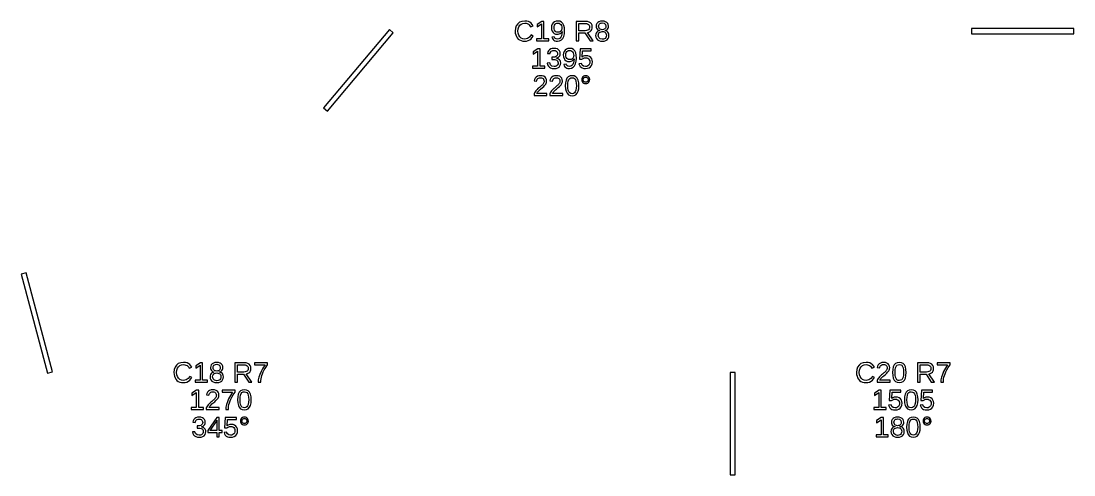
# Model space of a CAD drawing. Extents: x 195 to 2890, y 70 to 1529.
# Drawn here: x 1915.5 to 2224, y 670 to 803 of the extents above; entities that cross this region are included whole.
import ezdxf

# ---------------------------------------------------------------- set-up
doc = ezdxf.new("R2010")
doc.units = 0
doc.layers.get('0').update_dxf_attribs({"linetype": 'CONTINUOUS'})

msp = doc.modelspace()

# ---------------------------------------------------------------- linework, layer by layer
for points in [[(2063.63, 797.093), (2064.13, 797.222), (2064.58, 797.437), (2064.97, 797.734), (2065.3, 798.109), (2065.57, 798.564), (2064.94, 798.881), (2064.47, 798.219), (2063.86, 797.821), (2063.13, 797.689), (2062.54, 797.76), (2062.05, 797.974), (2061.64, 798.33), (2061.33, 798.803), (2061.15, 799.368), (2061.08, 800.024), (2061.14, 800.685), (2061.32, 801.244), (2061.61, 801.703), (2062.01, 802.043), (2062.51, 802.247), (2063.09, 802.315), (2063.48, 802.286), (2063.83, 802.198), (2064.14, 802.051), (2064.41, 801.848), (2064.62, 801.593), (2064.78, 801.286), (2065.52, 801.53), (2065.29, 801.961), (2064.99, 802.315), (2064.62, 802.592), (2064.17, 802.791), (2063.66, 802.91), (2063.09, 802.95), (2062.28, 802.863), (2061.59, 802.604), (2061.04, 802.173), (2060.62, 801.589), (2060.38, 800.873), (2060.3, 800.024), (2060.33, 799.441), (2060.44, 798.913), (2060.63, 798.44), (2060.88, 798.028), (2061.2, 797.685), (2061.59, 797.41), (2062.04, 797.21), (2062.54, 797.09), (2063.09, 797.05)], [(2070.12, 797.754), (2068.72, 797.754), (2068.72, 802.864), (2068.05, 802.864), (2066.69, 801.933), (2066.69, 801.241), (2067.99, 802.165), (2067.99, 797.754), (2066.53, 797.754), (2066.53, 797.132), (2070.12, 797.132)], [(2073.3, 797.138), (2073.82, 797.403), (2074.23, 797.844), (2074.53, 798.448), (2074.7, 799.205), (2074.76, 800.114), (2074.71, 800.981), (2074.55, 801.691), (2074.27, 802.242), (2073.89, 802.635), (2073.41, 802.871), (2072.82, 802.95), (2072.27, 802.893), (2071.8, 802.721), (2071.42, 802.435), (2071.14, 802.049), (2070.97, 801.578), (2070.92, 801.021), (2070.97, 800.476), (2071.12, 800.009), (2071.38, 799.617), (2071.72, 799.324), (2072.14, 799.147), (2072.62, 799.089), (2072.92, 799.113), (2073.21, 799.187), (2073.48, 799.31), (2073.72, 799.474), (2073.91, 799.67), (2074.04, 799.898), (2073.99, 799.23), (2073.87, 798.672), (2073.68, 798.226), (2073.42, 797.901), (2073.09, 797.705), (2072.7, 797.64), (2072.26, 797.72), (2071.94, 797.958), (2071.73, 798.356), (2071.03, 798.246), (2071.18, 797.865), (2071.37, 797.56), (2071.61, 797.333), (2071.91, 797.176), (2072.27, 797.082), (2072.69, 797.05)], [(2072.47, 799.707), (2072.19, 799.828), (2071.97, 800.03), (2071.8, 800.302), (2071.69, 800.633), (2071.66, 801.021), (2071.69, 801.403), (2071.8, 801.727), (2071.97, 801.996), (2072.19, 802.196), (2072.47, 802.316), (2072.8, 802.356), (2073.13, 802.309), (2073.41, 802.169), (2073.65, 801.935), (2073.83, 801.624), (2073.93, 801.253), (2073.97, 800.822), (2073.95, 800.605), (2073.9, 800.404), (2073.81, 800.22), (2073.69, 800.057), (2073.55, 799.92), (2073.38, 799.811), (2073.19, 799.731), (2073, 799.682), (2072.79, 799.666)], [(2078.94, 799.512), (2080.72, 799.512), (2082.21, 797.132), (2083.11, 797.132), (2081.48, 799.601), (2081.88, 799.713), (2082.23, 799.896), (2082.51, 800.151), (2082.71, 800.463), (2082.84, 800.821), (2082.88, 801.225), (2082.82, 801.702), (2082.64, 802.104), (2082.35, 802.431), (2081.95, 802.672), (2081.45, 802.816), (2080.86, 802.864), (2078.16, 802.864), (2078.16, 797.132), (2078.94, 797.132)], [(2078.94, 800.126), (2078.94, 802.242), (2080.78, 802.242), (2081.17, 802.213), (2081.5, 802.125), (2081.76, 801.979), (2081.95, 801.778), (2082.06, 801.524), (2082.1, 801.217), (2082.06, 800.898), (2081.95, 800.63), (2081.76, 800.413), (2081.51, 800.254), (2081.19, 800.158), (2080.81, 800.126)], [(2086.39, 797.099), (2086.88, 797.247), (2087.26, 797.494), (2087.54, 797.828), (2087.71, 798.24), (2087.77, 798.731), (2087.73, 799.087), (2087.63, 799.401), (2087.46, 799.672), (2087.23, 799.891), (2086.94, 800.047), (2086.61, 800.138), (2086.61, 800.155), (2086.9, 800.247), (2087.15, 800.401), (2087.35, 800.614), (2087.5, 800.873), (2087.59, 801.159), (2087.62, 801.473), (2087.57, 801.895), (2087.4, 802.254), (2087.13, 802.551), (2086.77, 802.773), (2086.32, 802.906), (2085.8, 802.95), (2085.28, 802.905), (2084.84, 802.769), (2084.48, 802.543), (2084.21, 802.244), (2084.04, 801.89), (2083.99, 801.481), (2084.02, 801.167), (2084.11, 800.881), (2084.26, 800.622), (2084.46, 800.407), (2084.71, 800.248), (2085, 800.146), (2085, 800.13), (2084.68, 800.043), (2084.41, 799.888), (2084.18, 799.666), (2084, 799.391), (2083.89, 799.077), (2083.86, 798.722), (2083.91, 798.229), (2084.09, 797.816), (2084.37, 797.486), (2084.76, 797.244), (2085.24, 797.099), (2085.81, 797.05)], [(2085.49, 800.452), (2085.23, 800.538), (2085.02, 800.681), (2084.86, 800.88), (2084.77, 801.13), (2084.74, 801.432), (2084.77, 801.728), (2084.86, 801.971), (2085.01, 802.16), (2085.22, 802.296), (2085.48, 802.377), (2085.8, 802.405), (2086.39, 802.297), (2086.74, 801.972), (2086.86, 801.432), (2086.83, 801.11), (2086.74, 800.853), (2086.59, 800.661), (2086.38, 800.529), (2086.12, 800.45), (2085.8, 800.423)], [(2024.57, 799.518), (2023.43, 800.482), (2004.14, 777.501), (2005.29, 776.537)], [(2085.15, 797.731), (2084.75, 798.126), (2084.61, 798.783), (2084.65, 799.098), (2084.75, 799.365), (2084.93, 799.583), (2085.16, 799.745), (2085.45, 799.842), (2085.8, 799.874), (2086.15, 799.844), (2086.45, 799.754), (2086.69, 799.603), (2086.86, 799.394), (2086.97, 799.126), (2087, 798.8), (2086.97, 798.42), (2086.87, 798.115), (2086.71, 797.886), (2086.48, 797.727), (2086.19, 797.631), (2085.82, 797.599)], [(2224, 800.75), (2194, 800.75), (2194, 799.25), (2224, 799.25)], [(2068.96, 789.754), (2067.56, 789.754), (2067.56, 794.864), (2066.89, 794.864), (2065.53, 793.933), (2065.53, 793.241), (2066.83, 794.165), (2066.83, 789.754), (2065.37, 789.754), (2065.37, 789.132), (2068.96, 789.132)], [(2072.26, 789.099), (2072.74, 789.244), (2073.13, 789.486), (2073.41, 789.816), (2073.58, 790.225), (2073.63, 790.714), (2073.59, 791.06), (2073.47, 791.363), (2073.28, 791.626), (2073.01, 791.835), (2072.67, 791.978), (2072.27, 792.057), (2072.27, 792.073), (2072.63, 792.179), (2072.93, 792.335), (2073.17, 792.539), (2073.34, 792.791), (2073.44, 793.089), (2073.47, 793.432), (2073.42, 793.875), (2073.26, 794.247), (2073, 794.549), (2072.64, 794.772), (2072.19, 794.905), (2071.66, 794.95), (2071.16, 794.906), (2070.73, 794.774), (2070.36, 794.555), (2070.08, 794.258), (2069.88, 793.892), (2069.78, 793.457), (2070.52, 793.4), (2070.58, 793.678), (2070.69, 793.911), (2070.86, 794.099), (2071.08, 794.237), (2071.35, 794.32), (2071.65, 794.348), (2071.97, 794.318), (2072.24, 794.229), (2072.45, 794.081), (2072.6, 793.882), (2072.69, 793.64), (2072.72, 793.355), (2072.69, 793.068), (2072.57, 792.826), (2072.39, 792.629), (2072.14, 792.483), (2071.83, 792.395), (2071.46, 792.366), (2071.06, 792.366), (2071.06, 791.731), (2071.47, 791.731), (2071.89, 791.702), (2072.24, 791.615), (2072.51, 791.469), (2072.71, 791.271), (2072.83, 791.028), (2072.87, 790.739), (2072.84, 790.41), (2072.73, 790.14), (2072.56, 789.929), (2072.32, 789.778), (2072.03, 789.687), (2071.69, 789.656), (2071.06, 789.769), (2070.64, 790.108), (2070.44, 790.674), (2069.68, 790.604), (2069.79, 790.134), (2070, 789.746), (2070.3, 789.443), (2070.68, 789.225), (2071.15, 789.094), (2071.69, 789.05)], [(2076.78, 789.138), (2077.29, 789.403), (2077.7, 789.844), (2078, 790.448), (2078.18, 791.205), (2078.24, 792.114), (2078.18, 792.981), (2078.02, 793.691), (2077.75, 794.242), (2077.37, 794.635), (2076.88, 794.871), (2076.3, 794.95), (2075.74, 794.893), (2075.28, 794.721), (2074.9, 794.435), (2074.61, 794.049), (2074.45, 793.578), (2074.39, 793.021), (2074.44, 792.476), (2074.6, 792.009), (2074.85, 791.617), (2075.2, 791.324), (2075.61, 791.147), (2076.09, 791.089), (2076.4, 791.113), (2076.69, 791.187), (2076.96, 791.31), (2077.2, 791.474), (2077.38, 791.67), (2077.52, 791.898), (2077.47, 791.23), (2077.35, 790.672), (2077.15, 790.226), (2076.89, 789.901), (2076.57, 789.705), (2076.18, 789.64), (2075.74, 789.72), (2075.41, 789.958), (2075.21, 790.356), (2074.51, 790.246), (2074.65, 789.865), (2074.84, 789.56), (2075.09, 789.333), (2075.39, 789.176), (2075.75, 789.082), (2076.16, 789.05)], [(2075.94, 791.707), (2075.67, 791.828), (2075.44, 792.03), (2075.27, 792.302), (2075.17, 792.633), (2075.14, 793.021), (2075.17, 793.403), (2075.27, 793.727), (2075.44, 793.996), (2075.67, 794.196), (2075.95, 794.316), (2076.27, 794.356), (2076.61, 794.309), (2076.89, 794.169), (2077.12, 793.935), (2077.3, 793.624), (2077.41, 793.253), (2077.44, 792.822), (2077.42, 792.605), (2077.37, 792.404), (2077.29, 792.22), (2077.17, 792.057), (2077.03, 791.92), (2076.86, 791.811), (2076.67, 791.731), (2076.47, 791.682), (2076.27, 791.666)], [(2081.48, 789.108), (2081.97, 789.282), (2082.38, 789.571), (2082.68, 789.961), (2082.86, 790.437), (2082.92, 790.999), (2082.86, 791.497), (2082.7, 791.929), (2082.42, 792.293), (2082.04, 792.569), (2081.59, 792.734), (2081.07, 792.789), (2080.62, 792.749), (2080.23, 792.627), (2079.88, 792.423), (2079.99, 794.242), (2082.59, 794.242), (2082.59, 794.864), (2079.33, 794.864), (2079.14, 791.78), (2079.85, 791.78), (2080.02, 791.915), (2080.19, 792.021), (2080.36, 792.098), (2080.54, 792.15), (2080.72, 792.181), (2080.92, 792.191), (2081.27, 792.154), (2081.57, 792.043), (2081.82, 791.858), (2082.01, 791.612), (2082.12, 791.321), (2082.16, 790.983), (2082.12, 790.597), (2082.01, 790.271), (2081.82, 790.004), (2081.57, 789.806), (2081.27, 789.688), (2080.9, 789.648), (2080.34, 789.743), (2079.94, 790.026), (2079.71, 790.499), (2078.97, 790.413), (2079.1, 790.006), (2079.3, 789.668), (2079.59, 789.4), (2079.95, 789.206), (2080.38, 789.089), (2080.88, 789.05)], [(2069.6, 781.754), (2066.61, 781.754), (2066.71, 781.946), (2066.84, 782.144), (2067.01, 782.346), (2067.21, 782.559), (2067.46, 782.789), (2067.75, 783.036), (2068.26, 783.457), (2068.64, 783.797), (2068.9, 784.057), (2069.09, 784.277), (2069.24, 784.496), (2069.36, 784.716), (2069.44, 784.936), (2069.49, 785.157), (2069.51, 785.379), (2069.46, 785.843), (2069.3, 786.23), (2069.04, 786.541), (2068.69, 786.768), (2068.24, 786.904), (2067.71, 786.95), (2067.21, 786.905), (2066.78, 786.769), (2066.42, 786.543), (2066.13, 786.24), (2065.93, 785.876), (2065.83, 785.448), (2066.58, 785.379), (2066.65, 785.663), (2066.76, 785.901), (2066.94, 786.093), (2067.16, 786.235), (2067.42, 786.319), (2067.71, 786.348), (2068.01, 786.319), (2068.27, 786.232), (2068.48, 786.087), (2068.63, 785.89), (2068.72, 785.646), (2068.75, 785.355), (2068.74, 785.13), (2068.68, 784.921), (2068.59, 784.728), (2068.48, 784.547), (2068.34, 784.37), (2068.17, 784.199), (2067.99, 784.031), (2067.8, 783.863), (2067.59, 783.695), (2067.37, 783.522), (2067.16, 783.34), (2066.94, 783.148), (2066.72, 782.943), (2066.51, 782.724), (2066.31, 782.488), (2066.12, 782.233), (2065.95, 781.953), (2065.8, 781.648), (2065.8, 781.132), (2069.6, 781.132)], [(2074.23, 781.754), (2071.24, 781.754), (2071.34, 781.946), (2071.47, 782.144), (2071.64, 782.346), (2071.85, 782.559), (2072.09, 782.789), (2072.38, 783.036), (2072.89, 783.457), (2073.27, 783.797), (2073.54, 784.057), (2073.72, 784.277), (2073.87, 784.496), (2073.99, 784.716), (2074.07, 784.936), (2074.13, 785.157), (2074.14, 785.379), (2074.09, 785.843), (2073.94, 786.23), (2073.68, 786.541), (2073.32, 786.768), (2072.88, 786.904), (2072.34, 786.95), (2071.85, 786.905), (2071.42, 786.769), (2071.05, 786.543), (2070.76, 786.24), (2070.57, 785.876), (2070.47, 785.448), (2071.22, 785.379), (2071.28, 785.663), (2071.4, 785.901), (2071.57, 786.093), (2071.79, 786.235), (2072.05, 786.319), (2072.34, 786.348), (2072.65, 786.319), (2072.9, 786.232), (2073.11, 786.087), (2073.27, 785.89), (2073.36, 785.646), (2073.39, 785.355), (2073.37, 785.13), (2073.32, 784.921), (2073.23, 784.728), (2073.11, 784.547), (2072.97, 784.37), (2072.81, 784.199), (2072.63, 784.031), (2072.43, 783.863), (2072.22, 783.695), (2072.01, 783.522), (2071.79, 783.34), (2071.57, 783.148), (2071.35, 782.943), (2071.14, 782.724), (2070.94, 782.488), (2070.75, 782.233), (2070.58, 781.953), (2070.44, 781.648), (2070.44, 781.132), (2074.23, 781.132)], [(2077.56, 781.134), (2078.06, 781.387), (2078.45, 781.807), (2078.73, 782.387), (2078.9, 783.118), (2078.96, 784), (2078.91, 784.894), (2078.75, 785.629), (2078.48, 786.205), (2078.1, 786.619), (2077.6, 786.867), (2076.98, 786.95), (2076.35, 786.868), (2075.84, 786.623), (2075.46, 786.213), (2075.19, 785.64), (2075.03, 784.902), (2074.98, 784), (2075.03, 783.114), (2075.2, 782.382), (2075.47, 781.803), (2075.86, 781.385), (2076.35, 781.134), (2076.96, 781.05)], [(2081.25, 784.668), (2081.53, 784.781), (2081.77, 784.968), (2081.96, 785.21), (2082.08, 785.484), (2082.12, 785.79), (2082.08, 786.097), (2081.97, 786.371), (2081.78, 786.612), (2081.53, 786.8), (2081.26, 786.912), (2080.95, 786.95), (2080.64, 786.912), (2080.36, 786.798), (2080.12, 786.608), (2079.93, 786.365), (2079.82, 786.093), (2079.78, 785.79), (2079.82, 785.488), (2079.93, 785.215), (2080.13, 784.972), (2080.37, 784.783), (2080.64, 784.669), (2080.95, 784.631)], [(2076.57, 781.711), (2076.25, 781.9), (2076.02, 782.214), (2075.85, 782.664), (2075.75, 783.259), (2075.72, 784), (2075.75, 784.759), (2075.85, 785.362), (2076.01, 785.806), (2076.25, 786.112), (2076.57, 786.295), (2076.98, 786.356), (2077.38, 786.294), (2077.7, 786.108), (2077.93, 785.798), (2078.09, 785.351), (2078.18, 784.751), (2078.22, 784), (2078.18, 783.271), (2078.08, 782.68), (2077.91, 782.226), (2077.68, 781.905), (2077.36, 781.712), (2076.97, 781.648)], [(2080.76, 785.082), (2080.59, 785.154), (2080.44, 785.274), (2080.32, 785.427), (2080.25, 785.599), (2080.23, 785.79), (2080.25, 785.981), (2080.32, 786.154), (2080.44, 786.307), (2080.59, 786.427), (2080.76, 786.499), (2080.95, 786.523), (2081.14, 786.499), (2081.31, 786.429), (2081.46, 786.311), (2081.58, 786.159), (2081.65, 785.986), (2081.67, 785.79), (2081.65, 785.597), (2081.58, 785.424), (2081.46, 785.271), (2081.31, 785.153), (2081.14, 785.082), (2080.95, 785.058)], [(1924.72, 700.194), (1916.96, 729.172), (1915.51, 728.784), (1923.28, 699.806)], [(1963.63, 697.093), (1964.13, 697.222), (1964.58, 697.437), (1964.97, 697.734), (1965.3, 698.109), (1965.57, 698.564), (1964.94, 698.881), (1964.47, 698.219), (1963.86, 697.821), (1963.13, 697.689), (1962.54, 697.76), (1962.05, 697.974), (1961.64, 698.33), (1961.33, 698.803), (1961.15, 699.368), (1961.08, 700.024), (1961.14, 700.685), (1961.32, 701.244), (1961.61, 701.703), (1962.01, 702.043), (1962.51, 702.247), (1963.09, 702.315), (1963.48, 702.286), (1963.83, 702.198), (1964.14, 702.051), (1964.41, 701.848), (1964.62, 701.593), (1964.78, 701.286), (1965.52, 701.53), (1965.29, 701.961), (1964.99, 702.315), (1964.62, 702.592), (1964.17, 702.791), (1963.66, 702.91), (1963.09, 702.95), (1962.28, 702.863), (1961.59, 702.604), (1961.04, 702.173), (1960.62, 701.589), (1960.38, 700.873), (1960.3, 700.024), (1960.33, 699.441), (1960.44, 698.913), (1960.63, 698.44), (1960.88, 698.028), (1961.2, 697.685), (1961.59, 697.41), (1962.04, 697.21), (1962.54, 697.09), (1963.09, 697.05)], [(1970.12, 697.754), (1968.72, 697.754), (1968.72, 702.864), (1968.05, 702.864), (1966.69, 701.933), (1966.69, 701.241), (1967.99, 702.165), (1967.99, 697.754), (1966.53, 697.754), (1966.53, 697.132), (1970.12, 697.132)], [(1973.42, 697.099), (1973.91, 697.247), (1974.29, 697.494), (1974.57, 697.828), (1974.74, 698.24), (1974.8, 698.731), (1974.76, 699.087), (1974.66, 699.401), (1974.49, 699.672), (1974.26, 699.891), (1973.98, 700.047), (1973.64, 700.138), (1973.64, 700.155), (1973.93, 700.247), (1974.18, 700.401), (1974.38, 700.614), (1974.53, 700.873), (1974.62, 701.159), (1974.65, 701.473), (1974.6, 701.895), (1974.44, 702.254), (1974.16, 702.551), (1973.8, 702.773), (1973.35, 702.906), (1972.83, 702.95), (1972.31, 702.905), (1971.88, 702.769), (1971.51, 702.543), (1971.24, 702.244), (1971.08, 701.89), (1971.02, 701.481), (1971.05, 701.167), (1971.14, 700.881), (1971.29, 700.622), (1971.49, 700.407), (1971.74, 700.248), (1972.03, 700.146), (1972.03, 700.13), (1971.72, 700.043), (1971.44, 699.888), (1971.21, 699.666), (1971.03, 699.391), (1970.92, 699.077), (1970.89, 698.722), (1970.94, 698.229), (1971.12, 697.816), (1971.41, 697.486), (1971.8, 697.244), (1972.28, 697.099), (1972.84, 697.05)], [(1972.52, 700.452), (1972.26, 700.538), (1972.05, 700.681), (1971.89, 700.88), (1971.8, 701.13), (1971.77, 701.432), (1971.8, 701.728), (1971.89, 701.971), (1972.04, 702.16), (1972.25, 702.296), (1972.51, 702.377), (1972.83, 702.405), (1973.42, 702.297), (1973.78, 701.972), (1973.89, 701.432), (1973.86, 701.11), (1973.77, 700.853), (1973.62, 700.661), (1973.42, 700.529), (1973.15, 700.45), (1972.84, 700.423)], [(1978.94, 699.512), (1980.72, 699.512), (1982.21, 697.132), (1983.11, 697.132), (1981.48, 699.601), (1981.88, 699.713), (1982.23, 699.896), (1982.51, 700.151), (1982.71, 700.463), (1982.84, 700.821), (1982.88, 701.225), (1982.82, 701.702), (1982.64, 702.104), (1982.35, 702.431), (1981.95, 702.672), (1981.45, 702.816), (1980.86, 702.864), (1978.16, 702.864), (1978.16, 697.132), (1978.94, 697.132)], [(1978.94, 700.126), (1978.94, 702.242), (1980.78, 702.242), (1981.17, 702.213), (1981.5, 702.125), (1981.76, 701.979), (1981.95, 701.778), (1982.06, 701.524), (1982.1, 701.217), (1982.06, 700.898), (1981.95, 700.63), (1981.76, 700.413), (1981.51, 700.254), (1981.19, 700.158), (1980.81, 700.126)], [(1985.76, 697.655), (1985.82, 698.166), (1985.92, 698.665), (1986.06, 699.161), (1986.25, 699.662), (1986.47, 700.167), (1986.77, 700.739), (1987.18, 701.44), (1987.71, 702.27), (1987.71, 702.864), (1983.92, 702.864), (1983.92, 702.242), (1987, 702.242), (1986.34, 701.228), (1985.82, 700.295), (1985.44, 699.445), (1985.19, 698.648), (1985.03, 697.877), (1984.98, 697.132), (1985.74, 697.132)], [(2163.63, 697.093), (2164.13, 697.222), (2164.58, 697.437), (2164.97, 697.734), (2165.3, 698.109), (2165.57, 698.564), (2164.94, 698.881), (2164.47, 698.219), (2163.86, 697.821), (2163.13, 697.689), (2162.54, 697.76), (2162.05, 697.974), (2161.64, 698.33), (2161.33, 698.803), (2161.15, 699.368), (2161.08, 700.024), (2161.14, 700.685), (2161.32, 701.244), (2161.61, 701.703), (2162.01, 702.043), (2162.51, 702.247), (2163.09, 702.315), (2163.48, 702.286), (2163.83, 702.198), (2164.14, 702.051), (2164.41, 701.848), (2164.62, 701.593), (2164.78, 701.286), (2165.52, 701.53), (2165.29, 701.961), (2164.99, 702.315), (2164.62, 702.592), (2164.17, 702.791), (2163.66, 702.91), (2163.09, 702.95), (2162.28, 702.863), (2161.59, 702.604), (2161.04, 702.173), (2160.62, 701.589), (2160.38, 700.873), (2160.3, 700.024), (2160.33, 699.441), (2160.44, 698.913), (2160.63, 698.44), (2160.88, 698.028), (2161.2, 697.685), (2161.59, 697.41), (2162.04, 697.21), (2162.54, 697.09), (2163.09, 697.05)], [(2170.11, 697.754), (2167.12, 697.754), (2167.21, 697.946), (2167.35, 698.144), (2167.51, 698.346), (2167.72, 698.559), (2167.97, 698.789), (2168.26, 699.036), (2168.76, 699.457), (2169.15, 699.797), (2169.41, 700.057), (2169.59, 700.277), (2169.75, 700.496), (2169.86, 700.716), (2169.95, 700.936), (2170, 701.157), (2170.02, 701.379), (2169.96, 701.843), (2169.81, 702.23), (2169.55, 702.541), (2169.2, 702.768), (2168.75, 702.904), (2168.22, 702.95), (2167.72, 702.905), (2167.29, 702.769), (2166.93, 702.543), (2166.64, 702.24), (2166.44, 701.876), (2166.34, 701.448), (2167.09, 701.379), (2167.15, 701.663), (2167.27, 701.901), (2167.45, 702.093), (2167.67, 702.235), (2167.92, 702.319), (2168.22, 702.348), (2168.52, 702.319), (2168.78, 702.232), (2168.99, 702.087), (2169.14, 701.89), (2169.23, 701.646), (2169.26, 701.355), (2169.25, 701.13), (2169.19, 700.921), (2169.1, 700.728), (2168.98, 700.547), (2168.84, 700.37), (2168.68, 700.199), (2168.5, 700.031), (2168.31, 699.863), (2168.1, 699.695), (2167.88, 699.522), (2167.66, 699.34), (2167.44, 699.148), (2167.23, 698.943), (2167.02, 698.724), (2166.82, 698.488), (2166.63, 698.233), (2166.46, 697.953), (2166.31, 697.648), (2166.31, 697.132), (2170.11, 697.132)], [(2173.44, 697.134), (2173.94, 697.387), (2174.33, 697.807), (2174.61, 698.387), (2174.78, 699.118), (2174.83, 700), (2174.78, 700.894), (2174.62, 701.629), (2174.35, 702.205), (2173.97, 702.619), (2173.47, 702.867), (2172.86, 702.95), (2172.22, 702.868), (2171.72, 702.623), (2171.33, 702.213), (2171.06, 701.64), (2170.9, 700.902), (2170.85, 700), (2170.91, 699.114), (2171.07, 698.382), (2171.35, 697.803), (2171.73, 697.385), (2172.23, 697.134), (2172.83, 697.05)], [(2172.45, 697.711), (2172.13, 697.9), (2171.89, 698.214), (2171.72, 698.664), (2171.62, 699.259), (2171.59, 700), (2171.62, 700.759), (2171.72, 701.362), (2171.89, 701.806), (2172.12, 702.112), (2172.45, 702.295), (2172.86, 702.356), (2173.25, 702.294), (2173.57, 702.108), (2173.8, 701.798), (2173.96, 701.351), (2174.06, 700.751), (2174.09, 700), (2174.06, 699.271), (2173.96, 698.68), (2173.79, 698.226), (2173.55, 697.905), (2173.23, 697.712), (2172.84, 697.648)], [(2178.94, 699.512), (2180.72, 699.512), (2182.21, 697.132), (2183.11, 697.132), (2181.48, 699.601), (2181.88, 699.713), (2182.23, 699.896), (2182.51, 700.151), (2182.71, 700.463), (2182.84, 700.821), (2182.88, 701.225), (2182.82, 701.702), (2182.64, 702.104), (2182.35, 702.431), (2181.95, 702.672), (2181.45, 702.816), (2180.86, 702.864), (2178.16, 702.864), (2178.16, 697.132), (2178.94, 697.132)], [(2178.94, 700.126), (2178.94, 702.242), (2180.78, 702.242), (2181.17, 702.213), (2181.5, 702.125), (2181.76, 701.979), (2181.95, 701.778), (2182.06, 701.524), (2182.1, 701.217), (2182.06, 700.898), (2181.95, 700.63), (2181.76, 700.413), (2181.51, 700.254), (2181.19, 700.158), (2180.81, 700.126)], [(2185.76, 697.655), (2185.82, 698.166), (2185.92, 698.665), (2186.06, 699.161), (2186.25, 699.662), (2186.47, 700.167), (2186.77, 700.739), (2187.18, 701.44), (2187.71, 702.27), (2187.71, 702.864), (2183.92, 702.864), (2183.92, 702.242), (2187, 702.242), (2186.34, 701.228), (2185.82, 700.295), (2185.44, 699.445), (2185.19, 698.648), (2185.03, 697.877), (2184.98, 697.132), (2185.74, 697.132)], [(1972.18, 697.731), (1971.78, 698.126), (1971.64, 698.783), (1971.68, 699.098), (1971.78, 699.365), (1971.96, 699.583), (1972.19, 699.745), (1972.48, 699.842), (1972.83, 699.874), (1973.18, 699.844), (1973.48, 699.754), (1973.72, 699.603), (1973.9, 699.394), (1974, 699.126), (1974.04, 698.8), (1974, 698.42), (1973.91, 698.115), (1973.74, 697.886), (1973.51, 697.727), (1973.22, 697.631), (1972.85, 697.599)], [(2124.75, 700), (2123.25, 700), (2123.25, 670), (2124.75, 670)], [(1968.96, 689.754), (1967.56, 689.754), (1967.56, 694.864), (1966.89, 694.864), (1965.53, 693.933), (1965.53, 693.241), (1966.83, 694.165), (1966.83, 689.754), (1965.37, 689.754), (1965.37, 689.132), (1968.96, 689.132)], [(1973.58, 689.754), (1970.59, 689.754), (1970.69, 689.946), (1970.82, 690.144), (1970.99, 690.346), (1971.19, 690.559), (1971.44, 690.789), (1971.73, 691.036), (1972.24, 691.457), (1972.62, 691.797), (1972.88, 692.057), (1973.07, 692.277), (1973.22, 692.496), (1973.34, 692.716), (1973.42, 692.936), (1973.47, 693.157), (1973.49, 693.379), (1973.44, 693.843), (1973.28, 694.23), (1973.03, 694.541), (1972.67, 694.768), (1972.23, 694.904), (1971.69, 694.95), (1971.2, 694.905), (1970.77, 694.769), (1970.4, 694.543), (1970.11, 694.24), (1969.92, 693.876), (1969.82, 693.448), (1970.57, 693.379), (1970.63, 693.663), (1970.75, 693.901), (1970.92, 694.093), (1971.14, 694.235), (1971.4, 694.319), (1971.69, 694.348), (1972, 694.319), (1972.25, 694.232), (1972.46, 694.087), (1972.62, 693.89), (1972.71, 693.646), (1972.74, 693.355), (1972.72, 693.13), (1972.67, 692.921), (1972.58, 692.728), (1972.46, 692.547), (1972.32, 692.37), (1972.16, 692.199), (1971.98, 692.031), (1971.78, 691.863), (1971.57, 691.695), (1971.36, 691.522), (1971.14, 691.34), (1970.92, 691.148), (1970.7, 690.943), (1970.49, 690.724), (1970.29, 690.488), (1970.1, 690.233), (1969.93, 689.953), (1969.78, 689.648), (1969.78, 689.132), (1973.58, 689.132)], [(1976.27, 689.655), (1976.33, 690.166), (1976.43, 690.665), (1976.57, 691.161), (1976.75, 691.662), (1976.97, 692.167), (1977.27, 692.739), (1977.69, 693.44), (1978.22, 694.27), (1978.22, 694.864), (1974.43, 694.864), (1974.43, 694.242), (1977.51, 694.242), (1976.85, 693.228), (1976.33, 692.295), (1975.95, 691.445), (1975.69, 690.648), (1975.54, 689.877), (1975.49, 689.132), (1976.25, 689.132)], [(1981.55, 689.134), (1982.05, 689.387), (1982.44, 689.807), (1982.72, 690.387), (1982.89, 691.118), (1982.94, 692), (1982.89, 692.894), (1982.73, 693.629), (1982.46, 694.205), (1982.08, 694.619), (1981.58, 694.867), (1980.97, 694.95), (1980.33, 694.868), (1979.83, 694.623), (1979.44, 694.213), (1979.17, 693.64), (1979.01, 692.902), (1978.96, 692), (1979.02, 691.114), (1979.18, 690.382), (1979.46, 689.803), (1979.84, 689.385), (1980.34, 689.134), (1980.94, 689.05)], [(1980.55, 689.711), (1980.24, 689.9), (1980, 690.214), (1979.83, 690.664), (1979.73, 691.259), (1979.7, 692), (1979.73, 692.759), (1979.83, 693.362), (1980, 693.806), (1980.23, 694.112), (1980.56, 694.295), (1980.97, 694.356), (1981.36, 694.294), (1981.68, 694.108), (1981.91, 693.798), (1982.07, 693.351), (1982.17, 692.751), (1982.2, 692), (1982.17, 691.271), (1982.07, 690.68), (1981.9, 690.226), (1981.66, 689.905), (1981.34, 689.712), (1980.95, 689.648)], [(2168.96, 689.754), (2167.56, 689.754), (2167.56, 694.864), (2166.89, 694.864), (2165.53, 693.933), (2165.53, 693.241), (2166.83, 694.165), (2166.83, 689.754), (2165.37, 689.754), (2165.37, 689.132), (2168.96, 689.132)], [(2172.21, 689.108), (2172.7, 689.282), (2173.11, 689.571), (2173.41, 689.961), (2173.59, 690.437), (2173.65, 690.999), (2173.59, 691.497), (2173.43, 691.929), (2173.15, 692.293), (2172.77, 692.569), (2172.32, 692.734), (2171.8, 692.789), (2171.35, 692.749), (2170.96, 692.627), (2170.61, 692.423), (2170.72, 694.242), (2173.32, 694.242), (2173.32, 694.864), (2170.06, 694.864), (2169.87, 691.78), (2170.58, 691.78), (2170.75, 691.915), (2170.92, 692.021), (2171.09, 692.098), (2171.27, 692.15), (2171.45, 692.181), (2171.65, 692.191), (2172, 692.154), (2172.3, 692.043), (2172.55, 691.858), (2172.74, 691.612), (2172.85, 691.321), (2172.89, 690.983), (2172.85, 690.597), (2172.74, 690.271), (2172.56, 690.004), (2172.3, 689.806), (2172, 689.688), (2171.63, 689.648), (2171.07, 689.743), (2170.68, 690.026), (2170.44, 690.499), (2169.7, 690.413), (2169.83, 690.006), (2170.03, 689.668), (2170.32, 689.4), (2170.68, 689.206), (2171.12, 689.089), (2171.62, 689.05)], [(2176.91, 689.134), (2177.41, 689.387), (2177.8, 689.807), (2178.08, 690.387), (2178.25, 691.118), (2178.31, 692), (2178.26, 692.894), (2178.09, 693.629), (2177.83, 694.205), (2177.45, 694.619), (2176.95, 694.867), (2176.33, 694.95), (2175.7, 694.868), (2175.19, 694.623), (2174.81, 694.213), (2174.54, 693.64), (2174.38, 692.902), (2174.33, 692), (2174.38, 691.114), (2174.55, 690.382), (2174.82, 689.803), (2175.21, 689.385), (2175.7, 689.134), (2176.31, 689.05)], [(2175.92, 689.711), (2175.6, 689.9), (2175.37, 690.214), (2175.2, 690.664), (2175.1, 691.259), (2175.07, 692), (2175.1, 692.759), (2175.2, 693.362), (2175.36, 693.806), (2175.6, 694.112), (2175.92, 694.295), (2176.33, 694.356), (2176.73, 694.294), (2177.04, 694.108), (2177.28, 693.798), (2177.44, 693.351), (2177.53, 692.751), (2177.56, 692), (2177.53, 691.271), (2177.43, 690.68), (2177.26, 690.226), (2177.02, 689.905), (2176.71, 689.712), (2176.32, 689.648)], [(2181.48, 689.108), (2181.97, 689.282), (2182.38, 689.571), (2182.68, 689.961), (2182.86, 690.437), (2182.92, 690.999), (2182.86, 691.497), (2182.7, 691.929), (2182.42, 692.293), (2182.04, 692.569), (2181.59, 692.734), (2181.07, 692.789), (2180.62, 692.749), (2180.23, 692.627), (2179.88, 692.423), (2179.99, 694.242), (2182.59, 694.242), (2182.59, 694.864), (2179.33, 694.864), (2179.14, 691.78), (2179.85, 691.78), (2180.02, 691.915), (2180.19, 692.021), (2180.36, 692.098), (2180.54, 692.15), (2180.72, 692.181), (2180.92, 692.191), (2181.27, 692.154), (2181.57, 692.043), (2181.82, 691.858), (2182.01, 691.612), (2182.12, 691.321), (2182.16, 690.983), (2182.12, 690.597), (2182.01, 690.271), (2181.82, 690.004), (2181.57, 689.806), (2181.27, 689.688), (2180.9, 689.648), (2180.34, 689.743), (2179.94, 690.026), (2179.71, 690.499), (2178.97, 690.413), (2179.1, 690.006), (2179.3, 689.668), (2179.59, 689.4), (2179.95, 689.206), (2180.38, 689.089), (2180.88, 689.05)], [(1968.28, 681.099), (1968.76, 681.244), (1969.15, 681.486), (1969.43, 681.816), (1969.59, 682.225), (1969.65, 682.714), (1969.61, 683.06), (1969.49, 683.363), (1969.29, 683.626), (1969.02, 683.835), (1968.69, 683.978), (1968.29, 684.057), (1968.29, 684.073), (1968.65, 684.179), (1968.95, 684.335), (1969.18, 684.539), (1969.35, 684.791), (1969.46, 685.089), (1969.49, 685.432), (1969.44, 685.875), (1969.28, 686.247), (1969.01, 686.549), (1968.65, 686.772), (1968.2, 686.905), (1967.67, 686.95), (1967.18, 686.906), (1966.75, 686.774), (1966.38, 686.555), (1966.09, 686.258), (1965.9, 685.892), (1965.8, 685.457), (1966.53, 685.4), (1966.59, 685.678), (1966.71, 685.911), (1966.88, 686.099), (1967.1, 686.237), (1967.36, 686.32), (1967.66, 686.348), (1967.99, 686.318), (1968.26, 686.229), (1968.47, 686.081), (1968.62, 685.882), (1968.71, 685.64), (1968.74, 685.355), (1968.7, 685.068), (1968.59, 684.826), (1968.41, 684.629), (1968.16, 684.483), (1967.84, 684.395), (1967.47, 684.366), (1967.07, 684.366), (1967.07, 683.731), (1967.49, 683.731), (1967.91, 683.702), (1968.25, 683.615), (1968.53, 683.469), (1968.73, 683.271), (1968.85, 683.028), (1968.89, 682.739), (1968.85, 682.41), (1968.75, 682.14), (1968.57, 681.929), (1968.34, 681.778), (1968.05, 681.687), (1967.71, 681.656), (1967.08, 681.769), (1966.66, 682.108), (1966.46, 682.674), (1965.7, 682.604), (1965.81, 682.134), (1966.02, 681.746), (1966.32, 681.443), (1966.7, 681.225), (1967.16, 681.094), (1967.71, 681.05)], [(1973.6, 682.429), (1974.41, 682.429), (1974.41, 683.007), (1973.6, 683.007), (1973.6, 686.864), (1972.83, 686.864), (1970.21, 682.999), (1970.21, 682.429), (1972.91, 682.429), (1972.91, 681.132), (1973.6, 681.132)], [(1970.88, 683.007), (1970.95, 683.089), (1971.17, 683.39), (1972.64, 685.554), (1972.68, 685.618), (1972.73, 685.708), (1972.8, 685.823), (1972.86, 685.932), (1972.89, 686.004), (1972.91, 686.038), (1972.91, 683.007)], [(1977.49, 681.108), (1977.99, 681.282), (1978.4, 681.571), (1978.7, 681.961), (1978.88, 682.437), (1978.94, 682.999), (1978.88, 683.497), (1978.71, 683.929), (1978.43, 684.293), (1978.06, 684.569), (1977.61, 684.734), (1977.08, 684.789), (1976.64, 684.749), (1976.24, 684.627), (1975.9, 684.423), (1976.01, 686.242), (1978.6, 686.242), (1978.6, 686.864), (1975.34, 686.864), (1975.15, 683.78), (1975.87, 683.78), (1976.04, 683.915), (1976.21, 684.021), (1976.38, 684.098), (1976.56, 684.15), (1976.74, 684.181), (1976.93, 684.191), (1977.29, 684.154), (1977.59, 684.043), (1977.84, 683.858), (1978.03, 683.612), (1978.14, 683.321), (1978.17, 682.983), (1978.14, 682.597), (1978.03, 682.271), (1977.84, 682.004), (1977.59, 681.806), (1977.28, 681.688), (1976.92, 681.648), (1976.36, 681.743), (1975.96, 682.026), (1975.73, 682.499), (1974.98, 682.413), (1975.11, 682.006), (1975.32, 681.668), (1975.61, 681.4), (1975.97, 681.206), (1976.4, 681.089), (1976.9, 681.05)], [(1981.25, 684.668), (1981.53, 684.781), (1981.77, 684.968), (1981.96, 685.21), (1982.08, 685.484), (1982.12, 685.79), (1982.08, 686.097), (1981.97, 686.371), (1981.78, 686.612), (1981.53, 686.8), (1981.26, 686.912), (1980.95, 686.95), (1980.64, 686.912), (1980.36, 686.798), (1980.12, 686.608), (1979.93, 686.365), (1979.82, 686.093), (1979.78, 685.79), (1979.82, 685.488), (1979.93, 685.215), (1980.13, 684.972), (1980.37, 684.783), (1980.64, 684.669), (1980.95, 684.631)], [(1980.76, 685.082), (1980.59, 685.154), (1980.44, 685.274), (1980.32, 685.427), (1980.25, 685.599), (1980.23, 685.79), (1980.25, 685.981), (1980.32, 686.154), (1980.44, 686.307), (1980.59, 686.427), (1980.76, 686.499), (1980.95, 686.523), (1981.14, 686.499), (1981.31, 686.429), (1981.46, 686.311), (1981.58, 686.159), (1981.65, 685.986), (1981.67, 685.79), (1981.65, 685.597), (1981.58, 685.424), (1981.46, 685.271), (1981.31, 685.153), (1981.14, 685.082), (1980.95, 685.058)], [(2169.61, 681.754), (2168.21, 681.754), (2168.21, 686.864), (2167.54, 686.864), (2166.18, 685.933), (2166.18, 685.241), (2167.48, 686.165), (2167.48, 681.754), (2166.02, 681.754), (2166.02, 681.132), (2169.61, 681.132)], [(2172.92, 681.099), (2173.4, 681.247), (2173.78, 681.494), (2174.06, 681.828), (2174.23, 682.24), (2174.29, 682.731), (2174.25, 683.087), (2174.15, 683.401), (2173.98, 683.672), (2173.75, 683.891), (2173.47, 684.047), (2173.13, 684.138), (2173.13, 684.155), (2173.42, 684.247), (2173.67, 684.401), (2173.87, 684.614), (2174.03, 684.873), (2174.12, 685.159), (2174.15, 685.473), (2174.09, 685.895), (2173.93, 686.254), (2173.66, 686.551), (2173.29, 686.773), (2172.84, 686.906), (2172.32, 686.95), (2171.81, 686.905), (2171.37, 686.769), (2171, 686.543), (2170.73, 686.244), (2170.57, 685.89), (2170.51, 685.481), (2170.54, 685.167), (2170.63, 684.881), (2170.78, 684.622), (2170.99, 684.407), (2171.23, 684.248), (2171.52, 684.146), (2171.52, 684.13), (2171.21, 684.043), (2170.93, 683.888), (2170.7, 683.666), (2170.52, 683.391), (2170.41, 683.077), (2170.38, 682.722), (2170.44, 682.229), (2170.61, 681.816), (2170.9, 681.486), (2171.29, 681.244), (2171.77, 681.099), (2172.34, 681.05)], [(2172.01, 684.452), (2171.75, 684.538), (2171.54, 684.681), (2171.39, 684.88), (2171.29, 685.13), (2171.26, 685.432), (2171.29, 685.728), (2171.38, 685.971), (2171.53, 686.16), (2171.74, 686.296), (2172, 686.377), (2172.32, 686.405), (2172.91, 686.297), (2173.27, 685.972), (2173.39, 685.432), (2173.36, 685.11), (2173.27, 684.853), (2173.11, 684.661), (2172.91, 684.529), (2172.64, 684.45), (2172.33, 684.423)], [(2177.56, 681.134), (2178.06, 681.387), (2178.45, 681.807), (2178.73, 682.387), (2178.9, 683.118), (2178.96, 684), (2178.91, 684.894), (2178.75, 685.629), (2178.48, 686.205), (2178.1, 686.619), (2177.6, 686.867), (2176.98, 686.95), (2176.35, 686.868), (2175.84, 686.623), (2175.46, 686.213), (2175.19, 685.64), (2175.03, 684.902), (2174.98, 684), (2175.03, 683.114), (2175.2, 682.382), (2175.47, 681.803), (2175.86, 681.385), (2176.35, 681.134), (2176.96, 681.05)], [(2176.57, 681.711), (2176.25, 681.9), (2176.02, 682.214), (2175.85, 682.664), (2175.75, 683.259), (2175.72, 684), (2175.75, 684.759), (2175.85, 685.362), (2176.01, 685.806), (2176.25, 686.112), (2176.57, 686.295), (2176.98, 686.356), (2177.38, 686.294), (2177.7, 686.108), (2177.93, 685.798), (2178.09, 685.351), (2178.18, 684.751), (2178.22, 684), (2178.18, 683.271), (2178.08, 682.68), (2177.91, 682.226), (2177.68, 681.905), (2177.36, 681.712), (2176.97, 681.648)], [(2181.25, 684.668), (2181.53, 684.781), (2181.77, 684.968), (2181.96, 685.21), (2182.08, 685.484), (2182.12, 685.79), (2182.08, 686.097), (2181.97, 686.371), (2181.78, 686.612), (2181.53, 686.8), (2181.26, 686.912), (2180.95, 686.95), (2180.64, 686.912), (2180.36, 686.798), (2180.12, 686.608), (2179.93, 686.365), (2179.82, 686.093), (2179.78, 685.79), (2179.82, 685.488), (2179.93, 685.215), (2180.13, 684.972), (2180.37, 684.783), (2180.64, 684.669), (2180.95, 684.631)], [(2180.76, 685.082), (2180.59, 685.154), (2180.44, 685.274), (2180.32, 685.427), (2180.25, 685.599), (2180.23, 685.79), (2180.25, 685.981), (2180.32, 686.154), (2180.44, 686.307), (2180.59, 686.427), (2180.76, 686.499), (2180.95, 686.523), (2181.14, 686.499), (2181.31, 686.429), (2181.46, 686.311), (2181.58, 686.159), (2181.65, 685.986), (2181.67, 685.79), (2181.65, 685.597), (2181.58, 685.424), (2181.46, 685.271), (2181.31, 685.153), (2181.14, 685.082), (2180.95, 685.058)], [(2171.67, 681.731), (2171.27, 682.126), (2171.14, 682.783), (2171.17, 683.098), (2171.27, 683.365), (2171.45, 683.583), (2171.68, 683.745), (2171.97, 683.842), (2172.32, 683.874), (2172.67, 683.844), (2172.97, 683.754), (2173.21, 683.603), (2173.39, 683.394), (2173.49, 683.126), (2173.53, 682.8), (2173.5, 682.42), (2173.4, 682.115), (2173.23, 681.886), (2173.01, 681.727), (2172.71, 681.631), (2172.34, 681.599)]]:
    msp.add_lwpolyline(points, close=True)

doc.saveas('drawing.dxf')
